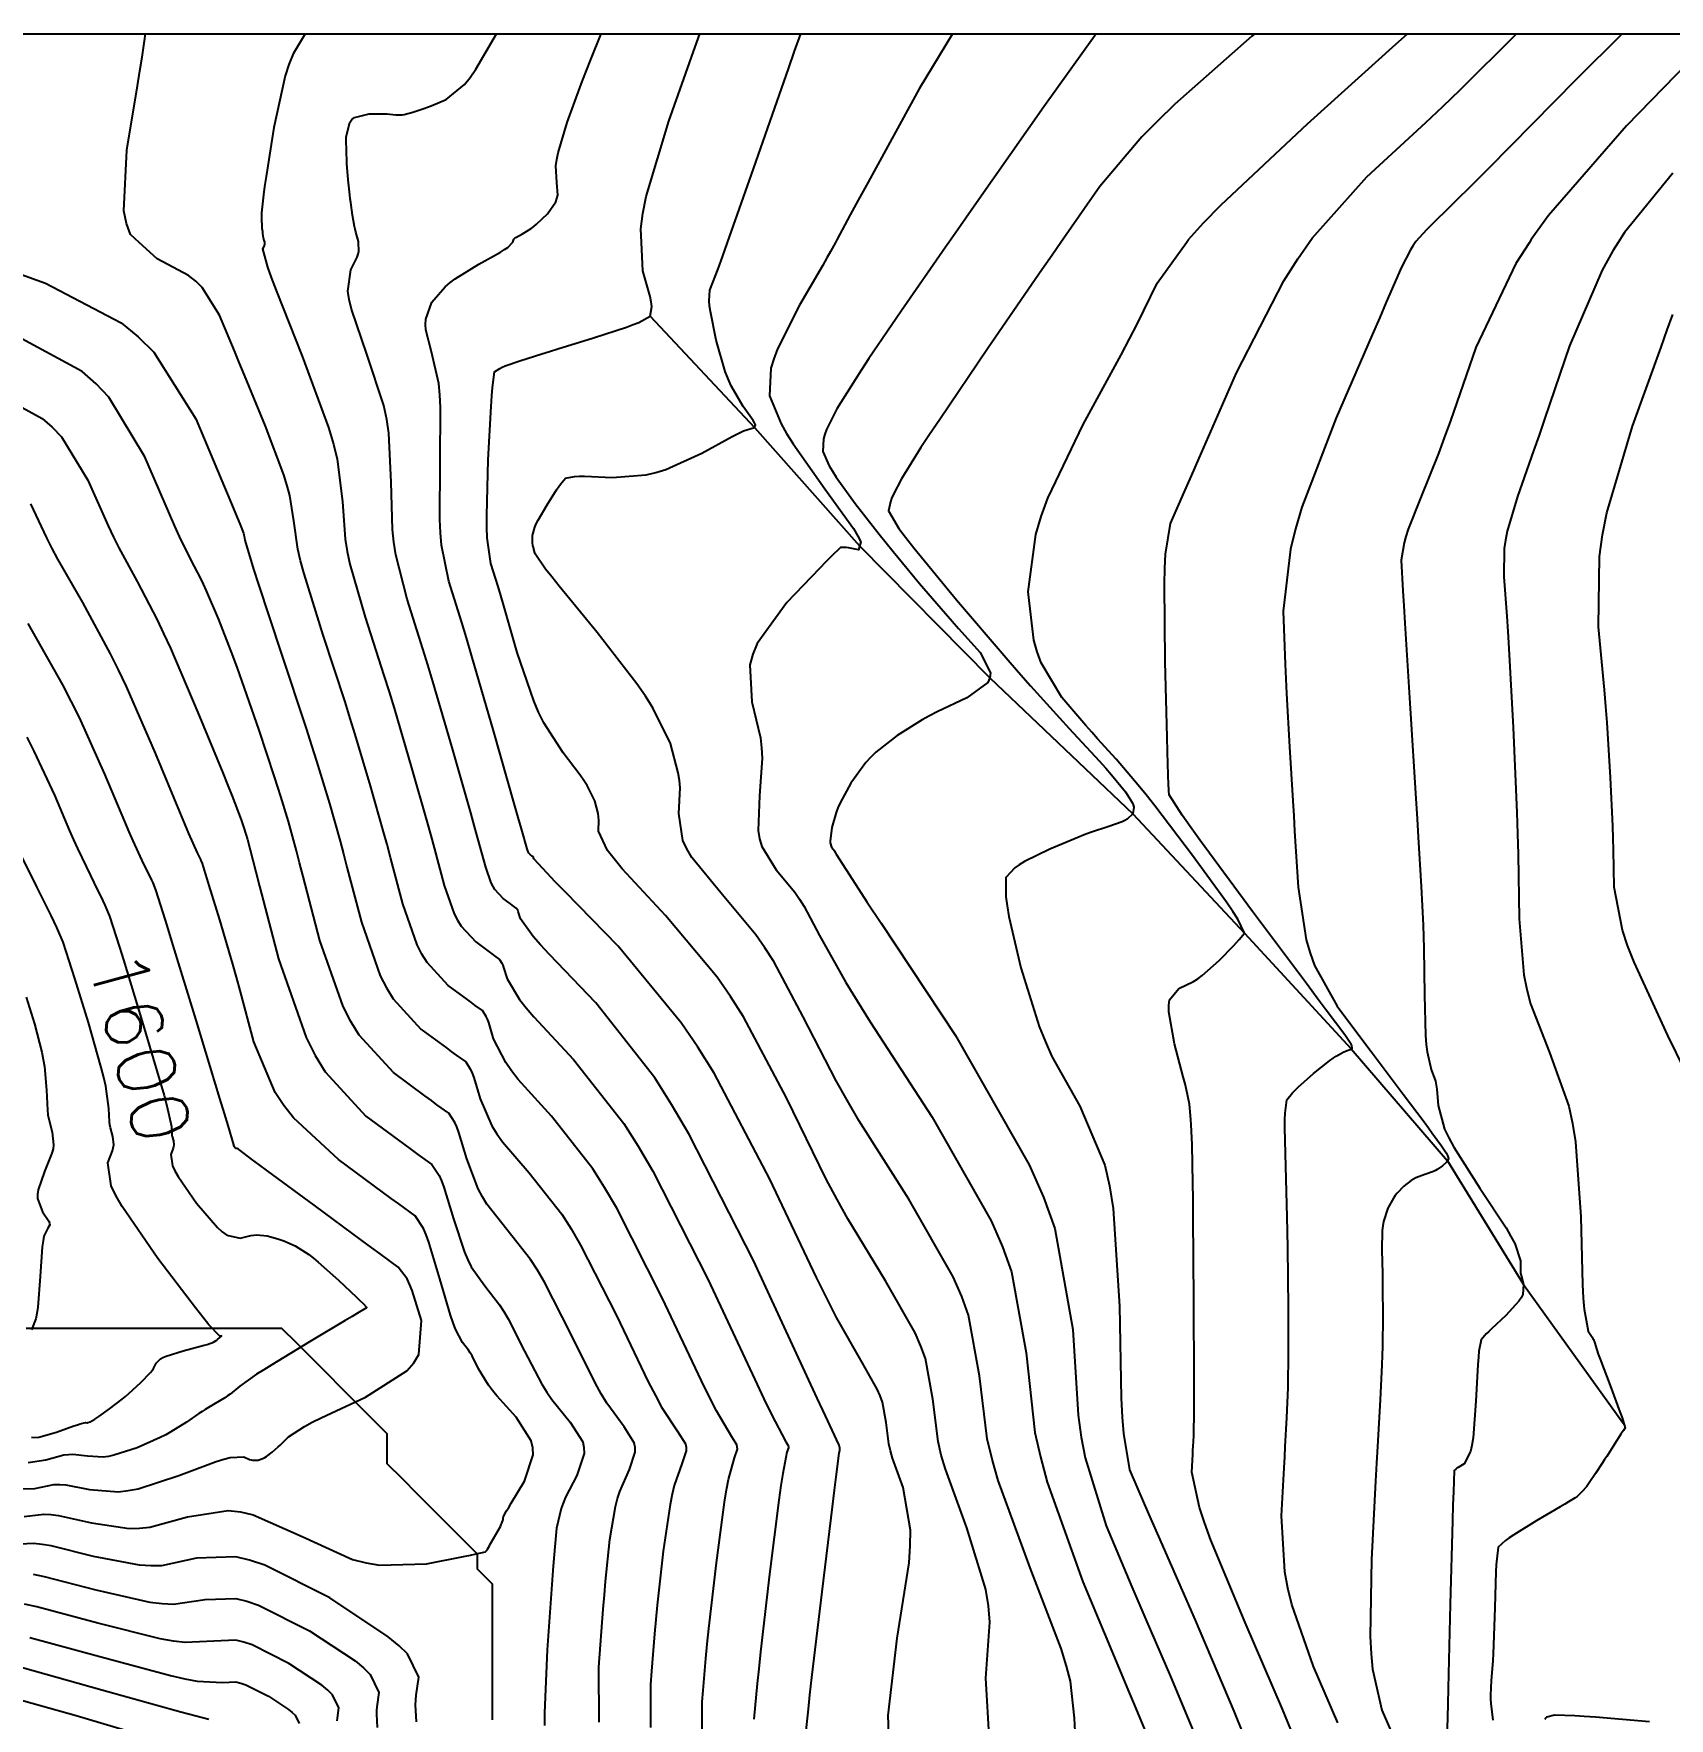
# Model space of a CAD drawing. Header units: metres. Extents: x 837117 to 838477, y 1189012 to 1191015.
# Drawn here: x 837686.6 to 837795.2, y 1190901.9 to 1191013.9 of the extents above; entities that cross this region are included whole.
import ezdxf

# ---------------------------------------------------------------- set-up
doc = ezdxf.new("R2010")
doc.units = ezdxf.units.M
doc.header["$LTSCALE"] = 0.3
doc.layers.add('COORD', color=7, linetype='Continuous', lineweight=20)
doc.layers.add('DRENAJE', color=5, linetype='Continuous', lineweight=25)
for name, color, linetype in [('COTAS 10', 1, 'Continuous'), ('COTAS INT', 252, 'Continuous'), ('MARCO IMP', 130, 'Continuous')]:
    doc.layers.add(name, color=color, linetype=linetype)
doc.styles.get("Standard").update_dxf_attribs({"font": 'simplex.shx'})

msp = doc.modelspace()

# ---------------------------------------------------------------- linework, layer by layer
at = {"layer": 'COORD'}
msp.add_lwpolyline([(837476.514, 1189013.872), (838476.514, 1189013.872), (838476.514, 1191013.872), (837476.514, 1191013.872)], close=True, dxfattribs=at)
at = {"layer": 'COTAS 10'}
for points, elevation in [([(837750.041, 1190900.442), (837749.803, 1190904.607), (837750.077, 1190908.336), (837749.978, 1190909.411), (837749.803, 1190910.504), (837748.537, 1190914.607), (837747.12, 1190918.485), (837746.849, 1190919.436), (837746.631, 1190920.334), (837746.282, 1190923.137), (837745.796, 1190925.839), (837745.492, 1190926.674), (837745.114, 1190927.546), (837743.137, 1190931.009), (837740.635, 1190935.128), (837739.926, 1190936.414), (837739.211, 1190937.762), (837736.568, 1190943.159), (837733.7, 1190948.552), (837732.842, 1190949.898), (837731.956, 1190951.182), (837728.527, 1190955.287), (837725.647, 1190958.392), (837725.107, 1190959.045), (837724.68, 1190959.607), (837724.067, 1190960.891), (837724.101, 1190961.624), (837724.082, 1190961.839), (837724.049, 1190962.059), (837723.827, 1190962.9), (837723.318, 1190963.921), (837723.105, 1190964.255), (837722.861, 1190964.611), (837721.719, 1190966.084), (837720.434, 1190968.092), (837720.1, 1190968.785), (837719.775, 1190969.538), (837718.681, 1190972.756), (837717.783, 1190975.86), (837717.583, 1190976.541), (837717.402, 1190977.145), (837716.923, 1190978.681), (837716.687, 1190980.365), (837716.659, 1190981.061), (837716.649, 1190981.857), (837716.747, 1190985.564), (837716.938, 1190989.109), (837716.986, 1190989.804), (837717.031, 1190990.374), (837717.175, 1190991.396), (837717.51, 1190991.637), (837717.674, 1190991.715), (837717.871, 1190991.798), (837718.841, 1190992.139), (837720.307, 1190992.599), (837720.816, 1190992.757), (837721.371, 1190992.929), (837723.744, 1190993.661), (837725.945, 1190994.38), (837726.389, 1190994.543), (837726.763, 1190994.691), (837727.517, 1190995.095), (837727.618, 1190995.744), (837727.579, 1190996.046), (837727.512, 1190996.4), (837727.028, 1190998.122), (837726.929, 1191000), (837726.881, 1191000.902), (837727.026, 1191001.925), (837727.252, 1191003.056), (837728.737, 1191008.055), (837730.501, 1191013.006), (837730.816, 1191013.872)], 1620), ([(837770.066, 1190901.207), (837769.513, 1190902.54), (837767.039, 1190908.299), (837764.761, 1190913.787), (837764.333, 1190914.949), (837763.992, 1190915.956), (837763.49, 1190918.299), (837763.552, 1190919.478), (837763.567, 1190919.75), (837763.581, 1190919.999), (837763.622, 1190920.7), (837763.644, 1190922.418), (837763.645, 1190923.307), (837763.645, 1190924.375), (837763.627, 1190929.724), (837763.591, 1190935.271), (837763.579, 1190936.464), (837763.567, 1190937.508), (837763.515, 1190940.037), (837763.453, 1190941.4), (837763.435, 1190941.708), (837763.416, 1190941.987), (837763.341, 1190942.743), (837763.139, 1190943.699), (837763.04, 1190944.103), (837762.923, 1190944.568), (837762.342, 1190946.752), (837761.958, 1190948.884), (837761.964, 1190949.316), (837762.019, 1190949.68), (837762.625, 1190950.425), (837763.597, 1190950.894), (837763.884, 1190951.084), (837764.178, 1190951.3), (837765.302, 1190952.299), (837766.274, 1190953.287), (837766.472, 1190953.496), (837766.64, 1190953.678), (837766.989, 1190954.105), (837766.551, 1190955.048), (837766.222, 1190955.555), (837765.803, 1190956.169), (837763.54, 1190959.274), (837761.029, 1190962.566), (837760.453, 1190963.297), (837759.929, 1190963.951), (837758.468, 1190965.661), (837757.232, 1190967.021), (837756.851, 1190967.454), (837756.452, 1190967.911), (837754.866, 1190969.765), (837753.489, 1190972.065), (837753.221, 1190972.804), (837753.001, 1190973.586), (837752.618, 1190976.779), (837753.14, 1190980.603), (837753.491, 1190981.783), (837753.932, 1190983.016), (837756.269, 1190987.908), (837758.8, 1190992.534), (837759.363, 1190993.599), (837759.866, 1190994.57), (837761.183, 1190997.297), (837763.131, 1191000), (837763.281, 1191000.208), (837764.275, 1191001.295), (837765.449, 1191002.504), (837771.183, 1191007.884), (837777.056, 1191013.173), (837777.821, 1191013.872)], 1630), ([(837682.712, 1190998.964), (837687.335, 1190997.303), (837692.364, 1190994.667), (837693.503, 1190993.735), (837694.532, 1190992.714), (837697.335, 1190988.293), (837699.059, 1190984.164), (837699.408, 1190983.328), (837699.701, 1190982.624), (837700.297, 1190981.188), (837700.483, 1190980.695), (837700.518, 1190980.585), (837700.545, 1190980.487), (837700.584, 1190980.231), (837700.949, 1190978.968), (837701.183, 1190978.236), (837701.473, 1190977.339), (837703.001, 1190972.715), (837704.65, 1190967.71), (837705.017, 1190966.572), (837705.345, 1190965.542), (837706.207, 1190962.715), (837706.902, 1190960.213), (837707.125, 1190959.387), (837707.361, 1190958.503), (837708.324, 1190954.832), (837709.568, 1190951.282), (837709.981, 1190950.475), (837710.424, 1190949.744), (837712.27, 1190947.738), (837713.969, 1190946.485), (837714.318, 1190946.229), (837714.615, 1190946.011), (837715.251, 1190945.554), (837715.578, 1190945.056), (837715.68, 1190944.813), (837715.788, 1190944.525), (837716.218, 1190943.105), (837716.999, 1190941.308), (837717.327, 1190940.781), (837717.705, 1190940.242), (837719.473, 1190938.191), (837721.63, 1190935.439), (837722.253, 1190934.458), (837722.886, 1190933.383), (837725.266, 1190928.706), (837727.383, 1190924.299), (837727.852, 1190923.392), (837728.27, 1190922.621), (837729.352, 1190920.972), (837729.849, 1190920.184), (837729.897, 1190919.956), (837729.907, 1190919.724), (837729.619, 1190918.852), (837729.098, 1190917.415), (837728.961, 1190916.827), (837728.827, 1190916.156), (837728.37, 1190913.047), (837727.976, 1190909.47), (837727.882, 1190908.505), (837727.795, 1190907.55), (837727.604, 1190905.082), (837727.535, 1190904.194), (837727.541, 1190901.321)], 1610), ([(837797.365, 1190942.701), (837795.121, 1190947.311), (837792.876, 1190952.176), (837792.447, 1190953.295), (837792.101, 1190954.315), (837791.546, 1190957.174), (837791.504, 1190959.636), (837791.481, 1190960.406), (837791.454, 1190961.215), (837791.314, 1190964.452), (837791.087, 1190968.106), (837791.005, 1190969.178), (837790.913, 1190970.275), (837790.511, 1190974.452), (837790.578, 1190979.143), (837790.782, 1190980.564), (837791.067, 1190982.038), (837792.767, 1190987.804), (837794.67, 1190993.055), (837795.083, 1190994.206), (837795.447, 1190995.224)], 1640), ([(837686.091, 1190967.132), (837686.571, 1190966.203), (837687.928, 1190963.287), (837688.94, 1190960.902), (837689.202, 1190960.309), (837689.458, 1190959.744), (837690.317, 1190957.947), (837690.797, 1190956.976), (837691.005, 1190956.555), (837691.153, 1190956.246), (837691.282, 1190955.97), (837691.591, 1190955.247), (837692.038, 1190953.865), (837692.253, 1190953.173), (837692.509, 1190952.347), (837693.763, 1190948.246), (837694.982, 1190944.146), (837695.215, 1190943.321), (837695.402, 1190942.63), (837695.702, 1190941.252), (837695.725, 1190940.801), (837695.738, 1190940.695), (837695.753, 1190940.595), (837695.832, 1190940.302), (837695.865, 1190940.018), (837695.851, 1190939.925), (837695.828, 1190939.825), (837695.661, 1190939.413), (837695.78, 1190938.642), (837695.937, 1190938.316), (837696.148, 1190937.94), (837697.358, 1190936.179), (837698.754, 1190934.556), (837699.083, 1190934.268), (837699.386, 1190934.051), (837700.272, 1190933.848), (837700.986, 1190934.026), (837701.182, 1190934.047), (837701.375, 1190934.057), (837702.066, 1190933.994), (837702.767, 1190933.807), (837702.967, 1190933.739), (837703.17, 1190933.663), (837703.925, 1190933.329), (837704.837, 1190932.748), (837705.139, 1190932.517), (837705.462, 1190932.254), (837706.81, 1190931.051), (837708.002, 1190929.921), (837708.228, 1190929.704), (837708.409, 1190929.53), (837708.685, 1190929.247), (837708.669, 1190929.236), (837708.665, 1190929.232), (837708.662, 1190929.228), (837708.652, 1190929.211), (837708.068, 1190928.853), (837707.703, 1190928.634), (837707.248, 1190928.363), (837704.871, 1190926.953), (837702.366, 1190925.437), (837701.831, 1190925.1), (837701.364, 1190924.798), (837700.253, 1190924.004), (837699.598, 1190923.485), (837699.419, 1190923.357), (837699.242, 1190923.235), (837698.612, 1190922.851), (837697.941, 1190922.454), (837697.738, 1190922.323), (837697.528, 1190922.184), (837696.705, 1190921.61), (837695.672, 1190920.967), (837695.328, 1190920.785), (837694.96, 1190920.601), (837693.422, 1190919.922), (837691.882, 1190919.416), (837691.512, 1190919.342), (837691.167, 1190919.296), (837690.122, 1190919.365), (837689.16, 1190919.477), (837688.866, 1190919.458), (837688.56, 1190919.417), (837687.357, 1190919.087), (837686.194, 1190918.906)], 1600), ([(837706.719, 1190901.772), (837706.732, 1190901.953), (837706.834, 1190902.627), (837706.412, 1190903.5), (837706.095, 1190903.807), (837705.692, 1190904.143), (837703.509, 1190905.593), (837701.071, 1190906.815), (837700.506, 1190907.008), (837699.988, 1190907.137), (837698.513, 1190907.077), (837696.623, 1190906.97), (837695.844, 1190907.071), (837694.953, 1190907.228), (837690.809, 1190908.262), (837686.765, 1190909.343), (837685.937, 1190909.528)], 1610), ([(837786.937, 1190901.88), (837787.001, 1190901.97), (837787.087, 1190902.043), (837787.58, 1190902.179), (837788.935, 1190902.131), (837789.565, 1190902.089), (837790.305, 1190902.035), (837793.897, 1190901.736)], 1640)]:
    msp.add_lwpolyline(points, dxfattribs=dict(at, elevation=elevation))
at = {"layer": 'COTAS INT'}
for points, elevation in [([(837730.969, 1190900.957), (837730.964, 1190903.041), (837731.028, 1190903.797), (837731.204, 1190905.906), (837731.3, 1190906.87), (837731.409, 1190907.909), (837731.907, 1190912.279), (837732.445, 1190916.299), (837732.579, 1190917.117), (837732.706, 1190917.808), (837733.108, 1190919.238), (837733.3, 1190919.817), (837733.293, 1190919.971), (837733.261, 1190920.122), (837732.931, 1190920.645), (837731.921, 1190922.371), (837731.46, 1190923.279), (837730.92, 1190924.375), (837728.316, 1190929.89), (837725.29, 1190935.837), (837724.484, 1190937.205), (837723.692, 1190938.453), (837720.949, 1190941.953), (837718.746, 1190944.391), (837718.296, 1190944.969), (837717.914, 1190945.505), (837717.11, 1190947.09), (837716.781, 1190948.174), (837716.699, 1190948.395), (837716.621, 1190948.58), (837716.371, 1190948.961), (837715.885, 1190949.311), (837715.658, 1190949.477), (837715.391, 1190949.673), (837714.093, 1190950.63), (837712.682, 1190952.163), (837712.344, 1190952.722), (837712.028, 1190953.338), (837711.078, 1190956.051), (837710.261, 1190959.137), (837710.03, 1190959.99), (837709.797, 1190960.841), (837708.935, 1190963.908), (837707.919, 1190967.304), (837707.588, 1190968.362), (837707.236, 1190969.472), (837705.786, 1190973.908), (837704.518, 1190977.977), (837704.281, 1190978.855), (837704.093, 1190979.626), (837703.826, 1190981.512), (837703.573, 1190983.195), (837703.393, 1190983.837), (837703.166, 1190984.556), (837701.949, 1190987.789), (837700.553, 1190991.192), (837700.213, 1190992.019), (837699.893, 1190992.795), (837698.903, 1190995.179), (837697.743, 1190997.002), (837697.316, 1190997.423), (837696.842, 1190997.809), (837694.749, 1190998.903), (837693.561, 1191000), (837692.983, 1191000.534), (837692.717, 1191001.258), (837692.547, 1191002.101), (837692.737, 1191006.131), (837693.448, 1191010.407), (837693.607, 1191011.405), (837693.75, 1191012.322), (837693.971, 1191013.872)], 1612), ([(837704.598, 1191013.872), (837703.782, 1191012.528), (837703.511, 1191011.834), (837703.258, 1191011.064), (837702.5, 1191007.647), (837701.989, 1191004.393), (837701.891, 1191003.726), (837701.813, 1191003.16), (837701.688, 1191001.96), (837701.692, 1191001.478), (837701.695, 1191001.366), (837701.699, 1191001.262), (837701.718, 1191000.96), (837701.743, 1191000.729), (837701.751, 1191000.669), (837701.758, 1191000.611), (837701.786, 1191000.418), (837701.817, 1191000.246), (837701.827, 1191000.202), (837701.837, 1191000.159), (837701.876, 1191000.016), (837701.877, 1191000), (837701.883, 1190999.868), (837701.873, 1190999.822), (837701.857, 1190999.773), (837701.758, 1190999.58), (837702.08, 1190998.36), (837702.331, 1190997.664), (837702.652, 1190996.814), (837704.394, 1190992.45), (837706.142, 1190987.699), (837706.466, 1190986.605), (837706.722, 1190985.605), (837707.069, 1190982.794), (837707.236, 1190980.283), (837707.378, 1190979.474), (837707.562, 1190978.615), (837708.57, 1190975.101), (837709.822, 1190971.234), (837710.16, 1190970.152), (837710.493, 1190969.066), (837711.663, 1190965.101), (837712.692, 1190961.47), (837712.936, 1190960.593), (837713.162, 1190959.772), (837713.832, 1190957.27), (837714.489, 1190955.394), (837714.707, 1190954.968), (837714.941, 1190954.582), (837715.916, 1190953.522), (837716.814, 1190952.86), (837716.998, 1190952.725), (837717.155, 1190952.61), (837717.491, 1190952.368), (837717.664, 1190952.105), (837717.718, 1190951.977), (837717.775, 1190951.824), (837718.002, 1190951.075), (837718.829, 1190949.701), (837719.264, 1190949.156), (837719.788, 1190948.539), (837722.425, 1190945.714), (837725.755, 1190941.466), (837726.716, 1190939.952), (837727.694, 1190938.291), (837731.366, 1190931.074), (837734.457, 1190924.452), (837735.068, 1190923.167), (837735.572, 1190922.12), (837736.51, 1190920.319), (837736.673, 1190920.06), (837736.689, 1190919.986), (837736.692, 1190919.91), (837736.598, 1190919.624), (837736.313, 1190918.201), (837736.196, 1190917.407), (837736.063, 1190916.441), (837735.445, 1190911.51), (837734.842, 1190906.348), (837734.719, 1190905.236), (837734.614, 1190904.261), (837734.393, 1190901.887)], 1614), ([(837737.822, 1190900.733), (837738.016, 1190902.557), (837738.125, 1190903.504), (837738.258, 1190904.643), (837738.935, 1190910.354), (837739.616, 1190916), (837739.751, 1190917.098), (837739.861, 1190917.995), (837740.067, 1190919.555), (837740.104, 1190919.761), (837740.11, 1190919.805), (837740.113, 1190919.844), (837740.105, 1190919.933), (837740.088, 1190919.981), (837740.085, 1190919.993), (837740.082, 1190920.004), (837740.078, 1190920.039), (837740.072, 1190920.072), (837740.068, 1190920.082), (837740.063, 1190920.093), (837740.039, 1190920.136), (837739.151, 1190922.039), (837738.602, 1190923.222), (837737.921, 1190924.69), (837734.368, 1190932.363), (837730.08, 1190940.785), (837728.935, 1190942.725), (837727.81, 1190944.496), (837723.901, 1190949.475), (837720.83, 1190952.687), (837720.232, 1190953.343), (837719.744, 1190953.898), (837718.894, 1190955.059), (837718.768, 1190955.474), (837718.737, 1190955.558), (837718.707, 1190955.629), (837718.611, 1190955.775), (837718.425, 1190955.909), (837718.338, 1190955.973), (837718.236, 1190956.048), (837717.739, 1190956.414), (837717.199, 1190957.001), (837717.07, 1190957.214), (837716.949, 1190957.45), (837716.585, 1190958.489), (837716.062, 1190960.406), (837715.841, 1190961.196), (837715.586, 1190962.098), (837714.391, 1190966.295), (837713.067, 1190970.827), (837712.731, 1190971.942), (837712.409, 1190972.996), (837711.354, 1190976.295), (837710.606, 1190979.253), (837710.476, 1190980.092), (837710.38, 1190980.94), (837710.312, 1190984.075), (837710.155, 1190987.322), (837710.003, 1190988.241), (837709.803, 1190989.168), (837708.689, 1190992.588), (837707.66, 1190995.56), (837707.513, 1190996.205), (837707.427, 1190996.772), (837707.616, 1190998.178), (837708.049, 1190999.017), (837708.116, 1190999.227), (837708.16, 1190999.427), (837708.132, 1191000), (837708.129, 1191000.069), (837707.959, 1191000.688), (837707.916, 1191000.874), (837707.875, 1191001.066), (837707.739, 1191001.81), (837707.618, 1191002.649), (837707.586, 1191002.899), (837707.555, 1191003.158), (837707.446, 1191004.161), (837707.362, 1191005.242), (837707.346, 1191005.55), (837707.333, 1191005.863), (837707.313, 1191007.023), (837707.546, 1191007.979), (837707.693, 1191008.163), (837707.875, 1191008.311), (837708.829, 1191008.552), (837709.825, 1191008.548), (837710.033, 1191008.542), (837710.212, 1191008.534), (837710.615, 1191008.487), (837710.916, 1191008.475), (837711.03, 1191008.49), (837711.158, 1191008.512), (837711.732, 1191008.657), (837712.477, 1191008.903), (837712.712, 1191008.989), (837712.96, 1191009.083), (837713.963, 1191009.489), (837715.166, 1191010.495), (837715.541, 1191010.967), (837715.934, 1191011.523), (837717.295, 1191013.872)], 1616), ([(837743.368, 1190900.9), (837743.314, 1190902.129), (837743.909, 1190907.27), (837744.711, 1190912.268), (837744.787, 1190913.405), (837744.8, 1190914.436), (837744.321, 1190917.27), (837743.604, 1190919.233), (837743.467, 1190919.715), (837743.356, 1190920.169), (837743.18, 1190921.588), (837742.934, 1190922.955), (837742.78, 1190923.378), (837742.589, 1190923.819), (837741.588, 1190925.572), (837739.893, 1190928.583), (837739.264, 1190929.818), (837738.566, 1190931.226), (837735.468, 1190937.761), (837731.761, 1190944.799), (837730.679, 1190946.526), (837729.573, 1190948.155), (837725.378, 1190953.236), (837721.872, 1190956.835), (837721.201, 1190957.53), (837720.659, 1190958.094), (837719.786, 1190959.044), (837719.762, 1190959.124), (837719.755, 1190959.14), (837719.75, 1190959.154), (837719.731, 1190959.182), (837719.695, 1190959.208), (837719.678, 1190959.22), (837719.659, 1190959.235), (837719.562, 1190959.306), (837719.458, 1190959.419), (837719.433, 1190959.461), (837719.41, 1190959.507), (837719.339, 1190959.707), (837718.963, 1190961.04), (837718.746, 1190961.799), (837718.481, 1190962.727), (837717.12, 1190967.488), (837715.641, 1190972.589), (837715.303, 1190973.732), (837714.995, 1190974.758), (837714.139, 1190977.488), (837713.65, 1190979.891), (837713.574, 1190980.711), (837713.524, 1190981.598), (837713.555, 1190985.356), (837713.588, 1190989.039), (837713.539, 1190989.877), (837713.465, 1190990.637), (837712.985, 1190992.726), (837712.595, 1190994.193), (837712.577, 1190994.561), (837712.598, 1190994.912), (837713, 1190996.041), (837713.88, 1190997.047), (837714.203, 1190997.321), (837714.559, 1190997.593), (837716.132, 1190998.558), (837717.568, 1190999.36), (837717.839, 1190999.53), (837718.054, 1190999.676), (837718.361, 1191000), (837718.375, 1191000.015), (837718.451, 1191000.216), (837718.512, 1191000.276), (837718.591, 1191000.337), (837719.02, 1191000.573), (837719.604, 1191000.926), (837719.781, 1191001.062), (837719.964, 1191001.214), (837720.678, 1191001.9), (837721.233, 1191002.702), (837721.316, 1191002.926), (837721.368, 1191003.152), (837721.298, 1191003.977), (837721.239, 1191005.098), (837721.297, 1191005.51), (837721.388, 1191005.966), (837721.986, 1191007.98), (837722.926, 1191010.528), (837723.231, 1191011.32), (837723.557, 1191012.15), (837724.254, 1191013.872)], 1618), ([(837755.798, 1190900.187), (837755.697, 1190901.944), (837755.443, 1190904.404), (837755.169, 1190905.416), (837754.805, 1190906.572), (837752.753, 1190911.944), (837750.636, 1190917.736), (837750.231, 1190919.158), (837749.905, 1190920.5), (837749.383, 1190924.686), (837748.658, 1190928.722), (837748.204, 1190929.969), (837747.639, 1190931.272), (837744.686, 1190936.445), (837741.377, 1190941.672), (837740.589, 1190943.009), (837739.855, 1190944.299), (837737.668, 1190948.557), (837735.719, 1190952.221), (837735.136, 1190953.136), (837734.534, 1190954.008), (837732.204, 1190956.798), (837730.285, 1190959.131), (837729.942, 1190959.715), (837729.68, 1190960.273), (837729.418, 1190962.064), (837729.498, 1190963.76), (837729.452, 1190964.258), (837729.377, 1190964.769), (837728.863, 1190966.716), (837727.684, 1190969.08), (837727.191, 1190969.854), (837726.626, 1190970.679), (837723.98, 1190974.089), (837721.454, 1190977.17), (837720.964, 1190977.787), (837720.564, 1190978.302), (837719.875, 1190979.312), (837719.789, 1190979.607), (837719.77, 1190979.671), (837719.753, 1190979.729), (837719.708, 1190979.875), (837719.685, 1190980.035), (837719.683, 1190980.101), (837719.682, 1190980.177), (837719.691, 1190980.529), (837719.851, 1190981.095), (837719.945, 1190981.305), (837720.06, 1190981.539), (837720.656, 1190982.578), (837721.29, 1190983.572), (837721.43, 1190983.777), (837721.554, 1190983.952), (837721.872, 1190984.332), (837722.48, 1190984.452), (837722.788, 1190984.463), (837723.155, 1190984.465), (837724.985, 1190984.392), (837727.248, 1190984.556), (837727.89, 1190984.707), (837728.538, 1190984.905), (837730.932, 1190986), (837732.951, 1190987.11), (837733.362, 1190987.316), (837733.71, 1190987.479), (837734.432, 1190987.701), (837734.505, 1190987.877), (837734.443, 1190988.01), (837734.345, 1190988.18), (837733.696, 1190989.098), (837732.884, 1190990.477), (837732.684, 1190990.938), (837732.495, 1190991.433), (837731.902, 1190993.504), (837731.518, 1190995.41), (837731.46, 1190995.799), (837731.423, 1190996.13), (837731.465, 1190996.825), (837732.02, 1190998.248), (837732.306, 1190999.036), (837732.65, 1190999.996), (837732.651, 1191000), (837734.37, 1191004.887), (837736.25, 1191010.272), (837736.694, 1191011.543), (837737.105, 1191012.718), (837737.51, 1191013.872)], 1622), ([(837747.593, 1191013.872), (837745.382, 1191010.206), (837741.98, 1191004.002), (837741.325, 1191002.802), (837740.795, 1191001.828), (837739.919, 1191000.179), (837739.822, 1191000), (837739.497, 1190999.401), (837739.253, 1190998.975), (837738.955, 1190998.457), (837737.42, 1190995.828), (837735.964, 1190992.943), (837735.715, 1190992.265), (837735.533, 1190991.638), (837735.436, 1190989.808), (837736.207, 1190987.955), (837736.574, 1190987.314), (837737.006, 1190986.617), (837739.121, 1190983.64), (837741.013, 1190980.987), (837741.305, 1190980.495), (837741.496, 1190980.108), (837741.351, 1190979.587), (837740.68, 1190979.71), (837740.54, 1190979.729), (837740.42, 1190979.741), (837740.152, 1190979.731), (837739.523, 1190979.139), (837739.175, 1190978.785), (837738.752, 1190978.347), (837736.596, 1190976.078), (837734.627, 1190973.358), (837734.323, 1190972.636), (837734.122, 1190971.927), (837734.264, 1190969.482), (837734.841, 1190967.09), (837734.914, 1190966.415), (837734.95, 1190965.736), (837734.769, 1190963.236), (837734.681, 1190960.938), (837734.776, 1190960.386), (837734.922, 1190959.87), (837735.881, 1190958.308), (837737.112, 1190956.834), (837737.43, 1190956.374), (837737.738, 1190955.89), (837738.768, 1190953.954), (837740.5, 1190950.835), (837741.251, 1190949.605), (837742.119, 1190948.217), (837746.235, 1190941.882), (837750.165, 1190934.999), (837750.916, 1190933.265), (837751.52, 1190931.606), (837752.485, 1190926.235), (837753.07, 1190920.929), (837753.434, 1190919.31), (837753.886, 1190917.627), (837756.25, 1190911.006), (837758.679, 1190905.187), (837759.173, 1190904.008), (837759.588, 1190903.018), (837760.441, 1190901.006)], 1624), ([(837757.132, 1191013.872), (837753.657, 1191009.019), (837749.182, 1191002.64), (837748.118, 1191001.116), (837747.34, 1191000), (837747.129, 1190999.697), (837744.188, 1190995.447), (837742.044, 1190992.28), (837741.557, 1190991.544), (837741.117, 1190990.869), (837739.916, 1190988.941), (837739.224, 1190987.577), (837739.106, 1190987.257), (837739.019, 1190986.963), (837738.969, 1190986.111), (837739.397, 1190985.162), (837739.611, 1190984.808), (837739.867, 1190984.413), (837741.137, 1190982.653), (837742.729, 1190980.609), (837743.188, 1190980.036), (837743.655, 1190979.459), (837745.404, 1190977.346), (837747.118, 1190975.345), (837747.562, 1190974.838), (837747.993, 1190974.351), (837749.439, 1190972.763), (837750.129, 1190971.416), (837750.082, 1190971.082), (837749.933, 1190970.764), (837748.539, 1190969.753), (837746.573, 1190968.82), (837746.064, 1190968.551), (837745.57, 1190968.278), (837743.911, 1190967.253), (837742.491, 1190966.125), (837742.148, 1190965.787), (837741.825, 1190965.438), (837740.84, 1190964.082), (837740.131, 1190962.76), (837739.983, 1190962.432), (837739.856, 1190962.12), (837739.571, 1190961.129), (837739.479, 1190960.39), (837739.473, 1190960.237), (837739.476, 1190960.106), (837739.559, 1190959.819), (837739.691, 1190959.661), (837739.725, 1190959.611), (837739.758, 1190959.56), (837739.868, 1190959.352), (837741.145, 1190957.371), (837741.913, 1190956.201), (837742.861, 1190954.762), (837747.785, 1190947.318), (837752.69, 1190938.725), (837753.628, 1190936.56), (837754.382, 1190934.489), (837755.587, 1190927.785), (837755.936, 1190922.074), (837756.15, 1190920.629), (837756.416, 1190919.243), (837757.803, 1190914.73), (837759.505, 1190910.686), (837759.969, 1190909.595), (837760.431, 1190908.517), (837762.073, 1190904.73), (837763.69, 1190900.846)], 1626), ([(837767.668, 1191013.872), (837767.476, 1191013.714), (837762.367, 1191009.185), (837761.216, 1191008.07), (837760.179, 1191007.016), (837757.388, 1191003.714), (837755, 1191000.292), (837754.797, 1191000), (837754.217, 1190999.163), (837753.382, 1190997.955), (837749.928, 1190992.938), (837746.741, 1190988.249), (837746.073, 1190987.248), (837745.499, 1190986.377), (837744.203, 1190984.303), (837743.652, 1190983.227), (837743.548, 1190982.984), (837743.464, 1190982.764), (837743.336, 1190982.168), (837744.034, 1190980.994), (837744.471, 1190980.409), (837745.014, 1190979.712), (837747.857, 1190976.257), (837751.156, 1190972.398), (837751.986, 1190971.447), (837752.781, 1190970.547), (837755.352, 1190967.716), (837757.348, 1190965.55), (837757.78, 1190965.068), (837758.16, 1190964.638), (837759.097, 1190963.508), (837759.534, 1190962.796), (837759.599, 1190962.629), (837759.639, 1190962.475), (837759.579, 1190962.027), (837759.201, 1190961.678), (837759.04, 1190961.586), (837758.855, 1190961.497), (837757.986, 1190961.194), (837756.759, 1190960.787), (837756.35, 1190960.634), (837755.91, 1190960.462), (837754.067, 1190959.692), (837752.376, 1190958.862), (837752.031, 1190958.653), (837751.74, 1190958.451), (837751.136, 1190957.797), (837751.133, 1190956.513), (837751.221, 1190955.916), (837751.347, 1190955.213), (837752.123, 1190951.799), (837753.351, 1190947.897), (837753.761, 1190946.886), (837754.202, 1190945.906), (837756.051, 1190942.616), (837757.703, 1190938.698), (837758.019, 1190937.321), (837758.275, 1190935.818), (837758.689, 1190929.334), (837758.802, 1190923.218), (837758.867, 1190921.947), (837758.946, 1190920.859), (837759.356, 1190918.454), (837760.33, 1190916.185), (837760.765, 1190915.182), (837761.273, 1190914.016), (837763.706, 1190908.454), (837766.287, 1190902.411), (837766.887, 1190900.942)], 1628), ([(837773.186, 1190901.65), (837771.579, 1190905.392), (837770.127, 1190909.495), (837769.866, 1190910.589), (837769.666, 1190911.664), (837769.455, 1190915.392), (837769.624, 1190918.585), (837769.664, 1190919.323), (837769.702, 1190919.996), (837769.814, 1190921.898), (837769.885, 1190923.923), (837769.897, 1190924.675), (837769.906, 1190925.508), (837769.908, 1190929.209), (837769.869, 1190933.229), (837769.852, 1190934.265), (837769.832, 1190935.268), (837769.736, 1190938.609), (837769.677, 1190941.186), (837769.68, 1190941.706), (837769.691, 1190942.143), (837769.803, 1190943.025), (837770.178, 1190943.498), (837770.355, 1190943.677), (837770.565, 1190943.877), (837771.587, 1190944.776), (837772.644, 1190945.629), (837772.875, 1190945.8), (837773.08, 1190945.944), (837773.597, 1190946.229), (837773.89, 1190946.325), (837773.953, 1190946.35), (837774.009, 1190946.374), (837774.145, 1190946.453), (837774.122, 1190946.635), (837774.077, 1190946.724), (837774.015, 1190946.829), (837773.653, 1190947.346), (837772.428, 1190948.985), (837771.822, 1190949.797), (837771.101, 1190950.765), (837767.532, 1190955.555), (837764.052, 1190960.273), (837763.387, 1190961.196), (837762.851, 1190961.953), (837761.992, 1190963.3), (837761.976, 1190963.559), (837761.972, 1190963.63), (837761.967, 1190963.7), (837761.952, 1190963.951), (837761.907, 1190965.356), (837761.884, 1190966.154), (837761.856, 1190967.13), (837761.72, 1190972.133), (837761.675, 1190977.292), (837761.706, 1190978.367), (837761.755, 1190979.287), (837762.087, 1190981.333), (837763.034, 1190983.502), (837763.471, 1190984.5), (837763.983, 1190985.67), (837766.462, 1190991.333), (837769.599, 1190997.46), (837770.526, 1190998.922), (837771.279, 1191000), (837771.478, 1191000.284), (837775.128, 1191004.356), (837779.048, 1191007.965), (837780.171, 1191009.034), (837781.31, 1191010.134), (837785.069, 1191013.872)], 1632), ([(837792.078, 1191013.872), (837789.028, 1191010.829), (837783.2, 1191004.926), (837782.025, 1191003.743), (837781.041, 1191002.757), (837779.073, 1191000.829), (837778.378, 1191000.054), (837778.34, 1191000), (837778.197, 1190999.795), (837778.021, 1190999.517), (837777.424, 1190998.351), (837776.413, 1190996.032), (837775.975, 1190995.026), (837775.469, 1190993.863), (837773.073, 1190988.351), (837770.806, 1190982.403), (837770.382, 1190980.965), (837770.046, 1190979.618), (837769.565, 1190975.51), (837769.686, 1190971.987), (837769.728, 1190971.01), (837769.774, 1190970.032), (837769.973, 1190966.491), (837770.199, 1190962.904), (837770.261, 1190961.895), (837770.324, 1190960.881), (837770.551, 1190957.163), (837771.089, 1190953.664), (837771.347, 1190952.788), (837771.653, 1190951.951), (837773.153, 1190949.261), (837774.926, 1190946.885), (837775.405, 1190946.246), (837775.877, 1190945.615), (837777.539, 1190943.405), (837778.918, 1190941.567), (837779.213, 1190941.171), (837779.471, 1190940.823), (837780.086, 1190939.974), (837780.38, 1190939.521), (837780.435, 1190939.424), (837780.479, 1190939.338), (837780.542, 1190939.128), (837780.475, 1190938.974), (837780.437, 1190938.923), (837780.39, 1190938.868), (837780.154, 1190938.642), (837779.795, 1190938.404), (837779.673, 1190938.343), (837779.54, 1190938.283), (837778.974, 1190938.083), (837778.375, 1190937.849), (837778.22, 1190937.769), (837778.071, 1190937.681), (837777.574, 1190937.309), (837777.128, 1190936.828), (837777.012, 1190936.672), (837776.898, 1190936.507), (837776.511, 1190935.829), (837776.226, 1190934.951), (837776.176, 1190934.659), (837776.139, 1190934.346), (837776.109, 1190933.04), (837776.154, 1190931.495), (837776.163, 1190931.031), (837776.171, 1190930.552), (837776.189, 1190928.693), (837776.166, 1190926.642), (837776.149, 1190926.042), (837776.126, 1190925.428), (837776.005, 1190923.095), (837775.823, 1190919.994), (837775.761, 1190918.895), (837775.696, 1190917.693), (837775.42, 1190912.485), (837775.341, 1190907.372), (837775.399, 1190906.228), (837775.492, 1190905.203), (837776.119, 1190902.485), (837776.859, 1190900.761)], 1634), ([(837797.266, 1191012.768), (837792.365, 1191007.743), (837787.193, 1191001.795), (837786.047, 1191000.189), (837785.925, 1191000), (837785.025, 1190998.601), (837782.365, 1190993.014), (837780.675, 1190988.151), (837780.264, 1190987.021), (837779.878, 1190985.983), (837778.69, 1190983.014), (837777.87, 1190980.945), (837777.716, 1190980.475), (837777.593, 1190980.05), (837777.411, 1190978.886), (837777.515, 1190976.844), (837777.572, 1190975.865), (837777.642, 1190974.707), (837777.995, 1190969.032), (837778.373, 1190963.055), (837778.458, 1190961.707), (837778.534, 1190960.491), (837778.736, 1190957.21), (837778.857, 1190954.638), (837778.881, 1190953.871), (837778.902, 1190953.079), (837778.943, 1190950.019), (837779.023, 1190947.299), (837779.068, 1190946.722), (837779.122, 1190946.221), (837779.401, 1190945.047), (837779.679, 1190944.269), (837779.733, 1190944.017), (837779.777, 1190943.75), (837779.854, 1190942.657), (837780.288, 1190941.086), (837780.557, 1190940.518), (837780.891, 1190939.893), (837782.636, 1190937.155), (837784.366, 1190934.522), (837784.691, 1190933.964), (837784.95, 1190933.479), (837785.325, 1190932.342), (837785.319, 1190931.701), (837785.337, 1190931.529), (837785.363, 1190931.36), (837785.529, 1190930.766), (837785.483, 1190930.099), (837785.376, 1190929.882), (837785.229, 1190929.652), (837784.355, 1190928.706), (837783.409, 1190927.829), (837783.216, 1190927.643), (837783.053, 1190927.48), (837782.713, 1190927.094), (837782.571, 1190926.329), (837782.533, 1190925.928), (837782.496, 1190925.444), (837782.368, 1190923.012), (837782.173, 1190920.567), (837782.093, 1190920.075), (837782.003, 1190919.664), (837781.585, 1190918.85), (837781.186, 1190918.604), (837781.107, 1190918.552), (837781.042, 1190918.506), (837780.924, 1190918.398), (837780.867, 1190916.997), (837780.841, 1190916.136), (837780.811, 1190915.071), (837780.667, 1190909.515), (837780.525, 1190903.949), (837780.497, 1190902.876), (837780.473, 1190902.008), (837780.429, 1190900.564)], 1636), ([(837795.456, 1191004.608), (837792.237, 1191000.653), (837791.824, 1191000), (837791.467, 1190999.435), (837790.748, 1190998.164), (837788.587, 1190993.131), (837786.948, 1190988.324), (837786.558, 1190987.196), (837786.196, 1190986.156), (837785.122, 1190983.131), (837784.44, 1190980.818), (837784.326, 1190980.226), (837784.244, 1190979.656), (837784.217, 1190977.774), (837784.423, 1190975.18), (837784.488, 1190974.161), (837784.557, 1190973.012), (837784.833, 1190967.774), (837785.076, 1190962.121), (837785.124, 1190960.71), (837785.164, 1190959.365), (837785.238, 1190955.065), (837785.559, 1190951.351), (837785.756, 1190950.376), (837785.998, 1190949.424), (837787.261, 1190946.179), (837788.531, 1190942.621), (837788.778, 1190941.472), (837788.98, 1190940.251), (837789.332, 1190935.251), (837789.442, 1190930.764), (837789.491, 1190929.867), (837789.549, 1190929.119), (837789.826, 1190927.668), (837790.09, 1190927.266), (837790.139, 1190927.181), (837790.179, 1190927.107), (837790.236, 1190926.934), (837790.39, 1190926.43), (837790.491, 1190926.147), (837790.616, 1190925.803), (837791.279, 1190924.044), (837791.937, 1190922.299), (837792.06, 1190921.963), (837792.157, 1190921.692), (837792.292, 1190921.244), (837792.161, 1190921.057), (837792.09, 1190920.95), (837792.005, 1190920.819), (837791.571, 1190920.146), (837791.054, 1190919.343), (837790.917, 1190919.13), (837790.782, 1190918.921), (837790.313, 1190918.201), (837789.899, 1190917.592), (837789.798, 1190917.453), (837789.703, 1190917.327), (837789.409, 1190916.981), (837789.185, 1190916.761), (837789.134, 1190916.714), (837789.088, 1190916.674), (837788.96, 1190916.581), (837788.513, 1190916.319), (837788.265, 1190916.173), (837787.963, 1190915.994), (837786.423, 1190915.083), (837784.879, 1190914.13), (837784.574, 1190913.925), (837784.322, 1190913.746), (837783.856, 1190913.312), (837783.747, 1190912.535), (837783.72, 1190912.139), (837783.694, 1190911.665), (837783.613, 1190909.302), (837783.534, 1190906.81), (837783.51, 1190906.255), (837783.485, 1190905.758), (837783.385, 1190904.452), (837783.338, 1190903.488), (837783.345, 1190903.206), (837783.362, 1190902.918), (837783.496, 1190901.827)], 1638), ([(837724.114, 1190901.684), (837724.105, 1190905.348), (837724.386, 1190909.195), (837724.464, 1190910.139), (837724.543, 1190911.031), (837724.833, 1190913.815), (837725.21, 1190916.014), (837725.344, 1190916.537), (837725.491, 1190917.022), (837726.129, 1190918.466), (837726.514, 1190919.631), (837726.502, 1190919.941), (837726.437, 1190920.246), (837725.773, 1190921.299), (837724.618, 1190922.872), (837724.244, 1190923.505), (837723.847, 1190924.222), (837722.215, 1190927.523), (837720.482, 1190930.928), (837720.021, 1190931.712), (837719.567, 1190932.426), (837717.996, 1190934.43), (837716.663, 1190936.094), (837716.359, 1190936.594), (837716.084, 1190937.112), (837715.326, 1190939.121), (837714.794, 1190940.875), (837714.662, 1190941.231), (837714.535, 1190941.531), (837714.131, 1190942.147), (837713.345, 1190942.712), (837712.978, 1190942.981), (837712.547, 1190943.298), (837710.447, 1190944.846), (837708.165, 1190947.325), (837707.618, 1190948.229), (837707.108, 1190949.226), (837705.571, 1190953.614), (837704.461, 1190957.869), (837704.219, 1190958.784), (837704.007, 1190959.584), (837703.479, 1190961.521), (837702.971, 1190963.18), (837702.771, 1190963.804), (837702.547, 1190964.499), (837701.521, 1190967.607), (837700.388, 1190970.907), (837700.095, 1190971.724), (837699.811, 1190972.498), (837698.858, 1190974.944), (837698.034, 1190976.865), (837697.831, 1190977.308), (837697.639, 1190977.714), (837697.036, 1190978.858), (837696.238, 1190980.462), (837695.923, 1190981.156), (837695.568, 1190981.96), (837693.946, 1190985.768), (837691.544, 1190989.718), (837690.696, 1190990.612), (837689.77, 1190991.418), (837685.768, 1190993.606)], 1608), ([(837684.201, 1190989.909), (837687.115, 1190988.315), (837687.79, 1190987.728), (837688.407, 1190987.077), (837690.156, 1190984.201), (837691.493, 1190981.166), (837691.85, 1190980.416), (837692.201, 1190979.706), (837693.421, 1190977.465), (837694.76, 1190974.925), (837695.187, 1190974.026), (837695.637, 1190973.042), (837697.465, 1190968.778), (837699.112, 1190964.752), (837699.448, 1190963.917), (837699.733, 1190963.204), (837700.328, 1190961.641), (837700.549, 1190960.97), (837700.598, 1190960.82), (837700.641, 1190960.686), (837700.75, 1190960.328), (837701.112, 1190958.955), (837701.314, 1190958.181), (837701.56, 1190957.235), (837702.817, 1190952.395), (837704.647, 1190947.17), (837705.255, 1190945.982), (837705.907, 1190944.906), (837708.624, 1190941.954), (837711.124, 1190940.11), (837711.638, 1190939.733), (837712.075, 1190939.413), (837713.011, 1190938.74), (837713.492, 1190938.006), (837713.643, 1190937.649), (837713.801, 1190937.225), (837714.434, 1190935.136), (837715.168, 1190932.915), (837715.391, 1190932.407), (837715.621, 1190931.946), (837716.52, 1190930.669), (837717.505, 1190929.413), (837717.789, 1190928.965), (837718.078, 1190928.474), (837719.165, 1190926.339), (837720.31, 1190924.145), (837720.636, 1190923.617), (837720.967, 1190923.123), (837722.194, 1190921.626), (837723.025, 1190920.308), (837723.106, 1190919.927), (837723.122, 1190919.539), (837722.64, 1190918.08), (837721.883, 1190916.63), (837721.726, 1190916.246), (837721.592, 1190915.871), (837721.296, 1190914.583), (837721.111, 1190912.592), (837721.046, 1190911.773), (837720.976, 1190910.84), (837720.676, 1190906.502), (837720.484, 1190902.305), (837720.483, 1190901.46)], 1606), ([(837685.917, 1190915.35), (837687.23, 1190915.516), (837687.694, 1190915.486), (837688.202, 1190915.423), (837690.397, 1190914.924), (837692.884, 1190914.551), (837693.575, 1190914.568), (837694.268, 1190914.637), (837696.781, 1190915.321), (837699.48, 1190915.746), (837700.29, 1190915.651), (837701.127, 1190915.465), (837704.378, 1190914.025), (837707.731, 1190912.503), (837708.633, 1190912.265), (837709.524, 1190912.106), (837712.646, 1190912.195), (837715.102, 1190912.689), (837715.573, 1190912.785), (837715.954, 1190912.864), (837716.573, 1190913.002), (837716.61, 1190913.046), (837716.623, 1190913.065), (837716.637, 1190913.086), (837716.698, 1190913.189), (837716.826, 1190913.412), (837716.883, 1190913.509), (837716.948, 1190913.621), (837717.259, 1190914.156), (837717.558, 1190914.694), (837717.616, 1190914.808), (837717.663, 1190914.907), (837717.742, 1190915.14), (837717.75, 1190915.254), (837717.752, 1190915.279), (837717.754, 1190915.3), (837717.758, 1190915.351), (837717.974, 1190915.729), (837718.109, 1190915.956), (837718.276, 1190916.237), (837719.15, 1190917.695), (837719.729, 1190919.446), (837719.71, 1190919.912), (837719.613, 1190920.369), (837718.615, 1190921.953), (837717.316, 1190923.374), (837717.029, 1190923.73), (837716.773, 1190924.069), (837716.114, 1190925.155), (837715.675, 1190926.019), (837715.558, 1190926.218), (837715.442, 1190926.399), (837715.044, 1190926.908), (837714.579, 1190927.798), (837714.422, 1190928.22), (837714.253, 1190928.718), (837713.542, 1190931.152), (837712.807, 1190933.575), (837712.624, 1190934.067), (837712.449, 1190934.482), (837711.891, 1190935.332), (837710.806, 1190936.114), (837710.298, 1190936.485), (837709.702, 1190936.923), (837706.801, 1190939.062), (837703.819, 1190941.83), (837703.171, 1190942.663), (837702.599, 1190943.526), (837701.176, 1190946.886), (837700.269, 1190950.289), (837700.022, 1190951.18), (837699.778, 1190952.047), (837698.913, 1190954.992), (837698.219, 1190957.267), (837698.082, 1190957.713), (837697.969, 1190958.079), (837697.763, 1190958.735), (837697.68, 1190958.928), (837697.646, 1190959.001), (837697.607, 1190959.084), (837697.424, 1190959.454), (837696.867, 1190960.729), (837696.592, 1190961.382), (837696.265, 1190962.164), (837694.647, 1190966.072), (837692.712, 1190970.499), (837692.186, 1190971.609), (837691.663, 1190972.668), (837689.806, 1190976.072), (837688.164, 1190978.95), (837687.776, 1190979.676), (837687.418, 1190980.373), (837686.367, 1190982.633)], 1604), ([(837685.503, 1190917.183), (837686.637, 1190917.218), (837687.895, 1190917.466), (837688.28, 1190917.472), (837688.681, 1190917.45), (837690.26, 1190917.145), (837692.194, 1190916.992), (837692.819, 1190917.067), (837693.483, 1190917.192), (837696.203, 1190918.069), (837698.672, 1190918.995), (837699.177, 1190919.152), (837699.604, 1190919.265), (837700.504, 1190919.313), (837700.889, 1190919.138), (837700.993, 1190919.11), (837701.096, 1190919.092), (837701.455, 1190919.102), (837701.813, 1190919.223), (837701.915, 1190919.275), (837702.018, 1190919.334), (837702.401, 1190919.615), (837702.804, 1190919.975), (837702.92, 1190920.085), (837703.038, 1190920.199), (837703.478, 1190920.648), (837704.54, 1190921.341), (837705.049, 1190921.61), (837705.651, 1190921.912), (837708.605, 1190923.28), (837711.343, 1190925.023), (837711.809, 1190925.562), (837712.15, 1190926.125), (837712.327, 1190928.363), (837711.694, 1190930.368), (837711.524, 1190930.784), (837711.357, 1190931.141), (837710.771, 1190931.925), (837709.566, 1190932.792), (837709.008, 1190933.2), (837708.352, 1190933.681), (837705.176, 1190936.025), (837702.099, 1190938.301), (837701.508, 1190938.74), (837701.029, 1190939.096), (837700.237, 1190939.691), (837700.187, 1190939.736), (837700.165, 1190939.754), (837700.133, 1190939.774), (837700.107, 1190939.786), (837700.1, 1190939.788), (837700.094, 1190939.791), (837700.07, 1190939.797), (837700.047, 1190939.799), (837700.04, 1190939.799), (837700.033, 1190939.798), (837700.009, 1190939.792), (837699.979, 1190939.799), (837699.969, 1190939.806), (837699.958, 1190939.816), (837699.911, 1190939.871), (837699.87, 1190939.93), (837699.863, 1190939.943), (837699.857, 1190939.954), (837699.853, 1190939.98), (837699.859, 1190939.994), (837699.86, 1190939.997), (837699.86, 1190940.001), (837699.859, 1190940.01), (837699.856, 1190940.02), (837699.856, 1190940.023), (837699.855, 1190940.027), (837699.855, 1190940.042), (837699.469, 1190941.322), (837699.226, 1190942.123), (837698.924, 1190943.118), (837697.341, 1190948.323), (837695.735, 1190953.587), (837695.418, 1190954.619), (837695.157, 1190955.467), (837694.677, 1190956.991), (837694.481, 1190957.449), (837694.4, 1190957.624), (837694.306, 1190957.82), (837693.87, 1190958.701), (837693.162, 1190960.237), (837692.897, 1190960.845), (837692.602, 1190961.533), (837691.287, 1190964.68), (837689.587, 1190968.443), (837689.049, 1190969.519), (837688.482, 1190970.611), (837686.191, 1190974.68)], 1602), ([(837686.409, 1190920.617), (837686.63, 1190920.608), (837686.885, 1190920.63), (837688.077, 1190920.955), (837689.225, 1190921.368), (837689.452, 1190921.444), (837689.639, 1190921.504), (837689.985, 1190921.586), (837690.089, 1190921.579), (837690.123, 1190921.583), (837690.159, 1190921.591), (837690.312, 1190921.641), (837690.612, 1190921.815), (837690.741, 1190921.9), (837690.89, 1190922.002), (837691.597, 1190922.504), (837692.425, 1190923.14), (837692.65, 1190923.327), (837692.874, 1190923.518), (837693.669, 1190924.247), (837694.302, 1190924.907), (837694.423, 1190925.056), (837694.522, 1190925.189), (837694.685, 1190925.549), (837694.967, 1190925.831), (837695.141, 1190925.916), (837695.357, 1190926.004), (837696.483, 1190926.349), (837697.642, 1190926.661), (837697.878, 1190926.729), (837698.078, 1190926.789), (837698.495, 1190926.939), (837698.67, 1190927.045), (837698.717, 1190927.076), (837698.764, 1190927.109), (837698.927, 1190927.237), (837699.024, 1190927.334), (837699.029, 1190927.348), (837699.024, 1190927.356), (837698.927, 1190927.337), (837698.197, 1190928.092), (837697.794, 1190928.589), (837697.303, 1190929.209), (837694.804, 1190932.487), (837692.426, 1190935.95), (837692.011, 1190936.688), (837691.702, 1190937.329), (837691.468, 1190938.847), (837691.797, 1190939.657), (837691.843, 1190939.852), (837691.87, 1190940.035), (837691.806, 1190940.594), (837691.65, 1190941.171), (837691.62, 1190941.366), (837691.595, 1190941.576), (837691.55, 1190942.462), (837691.335, 1190943.937), (837691.203, 1190944.518), (837691.039, 1190945.174), (837690.185, 1190948.169), (837689.282, 1190951.107), (837689.088, 1190951.727), (837688.918, 1190952.263), (837688.505, 1190953.503), (837688.082, 1190954.491), (837687.906, 1190954.869), (837687.705, 1190955.291), (837686.764, 1190957.194), (837685.753, 1190959.252)], 1598), ([(837686.056, 1190949.867), (837686.607, 1190948.092), (837687.097, 1190946.203), (837687.192, 1190945.716), (837687.268, 1190945.244), (837687.398, 1190943.672), (837687.465, 1190942.35), (837687.502, 1190942.037), (837687.547, 1190941.746), (837687.779, 1190940.885), (837687.875, 1190940.053), (837687.835, 1190939.78), (837687.766, 1190939.488), (837687.275, 1190938.28), (837686.842, 1190937.06), (837686.809, 1190936.761), (837686.814, 1190936.479), (837687.146, 1190935.599), (837687.552, 1190934.963), (837687.603, 1190934.835), (837687.628, 1190934.727), (837687.497, 1190934.513), (837687.231, 1190933.97), (837687.171, 1190933.656), (837687.117, 1190933.27), (837686.972, 1190931.287), (837686.82, 1190929.255), (837686.762, 1190928.839), (837686.697, 1190928.487), (837686.403, 1190927.744)], 1596), ([(837711.98, 1190901.711), (837711.926, 1190902.829), (837711.938, 1190903.148), (837711.961, 1190903.47), (837712.143, 1190904.667), (837711.393, 1190906.218), (837710.83, 1190906.764), (837710.112, 1190907.36), (837706.235, 1190909.936), (837701.903, 1190912.108), (837700.898, 1190912.451), (837699.978, 1190912.68), (837697.358, 1190912.573), (837695.053, 1190912.081), (837694.331, 1190912.069), (837693.573, 1190912.11), (837690.534, 1190912.703), (837687.723, 1190913.397), (837687.108, 1190913.5), (837686.565, 1190913.565), (837685.196, 1190913.481)], 1606), ([(837686.523, 1190911.514), (837687.244, 1190911.37), (837690.671, 1190910.483), (837694.263, 1190909.669), (837695.087, 1190909.57), (837695.838, 1190909.526), (837697.936, 1190909.825), (837699.983, 1190909.909), (837700.702, 1190909.729), (837701.487, 1190909.462), (837704.872, 1190907.764), (837707.902, 1190905.752), (837708.463, 1190905.285), (837708.903, 1190904.859), (837709.488, 1190903.647), (837709.347, 1190902.712), (837709.329, 1190902.46), (837709.319, 1190902.211), (837709.362, 1190901.337)], 1608), ([(837686.286, 1190907.316), (837690.946, 1190906.042), (837695.642, 1190904.787), (837696.6, 1190904.572), (837697.408, 1190904.415), (837699.091, 1190904.328), (837699.992, 1190904.365), (837700.309, 1190904.286), (837700.655, 1190904.168), (837702.147, 1190903.421), (837703.481, 1190902.534), (837703.728, 1190902.329), (837703.922, 1190902.141), (837704.18, 1190901.607)], 1612), ([(837698.193, 1190901.86), (837697.356, 1190902.073), (837696.332, 1190902.345), (837691.083, 1190903.821), (837685.806, 1190905.289)], 1614), ([(837684.641, 1190903.459), (837689.365, 1190902.135), (837694.282, 1190900.675)], 1616)]:
    msp.add_lwpolyline(points, dxfattribs=dict(at, elevation=elevation))
at = {"layer": 'DRENAJE'}
for p, q in [((837727.517, 1190995.095), (837734.432, 1190987.701)), ((837734.432, 1190987.701), (837741.424, 1190979.847)), ((837741.424, 1190979.847), (837750.082, 1190971.082)), ((837750.082, 1190971.082), (837759.579, 1190962.027)), ((837759.579, 1190962.027), (837766.989, 1190954.105)), ((837766.989, 1190954.105), (837774.077, 1190946.414)), ((837774.077, 1190946.414), (837780.475, 1190938.974)), ((837780.475, 1190938.974), (837785.529, 1190930.766)), ((837785.529, 1190930.766), (837792.225, 1190921.468))]:
    msp.add_line(p, q, dxfattribs=at)
for points in [[(837704.047, 1190926.84, 0), (837703.047, 1190927.84, 0), (837686.053, 1190927.84, 0)], [(837717.042, 1190901.848, 0), (837717.042, 1190910.845, 0), (837716.042, 1190911.845, 0), (837716.042, 1190912.845, 0), (837715.043, 1190913.844, 0), (837714.043, 1190914.844, 0), (837713.043, 1190915.844, 0), (837712.044, 1190916.843, 0), (837711.044, 1190917.843, 0), (837710.045, 1190918.843, 0), (837710.045, 1190920.842, 0), (837709.045, 1190921.842, 0), (837708.045, 1190922.841, 0), (837707.046, 1190923.841, 0), (837706.046, 1190924.841, 0), (837705.046, 1190925.84, 0), (837704.047, 1190926.84, 0)]]:
    msp.add_polyline3d(points, dxfattribs=at)
at = {"layer": 'MARCO IMP'}
msp.add_lwpolyline([(837116.514, 1189053.872), (837116.514, 1191013.872), (838476.514, 1191013.872), (838476.514, 1189053.872), (837116.514, 1189053.872)], dxfattribs=at)

# ---------------------------------------------------------------- texts
at = {"layer": 'COTAS 10', "insert": (837690.078, 1190952.376, 1600), "char_height": 3.8, "attachment_point": 7, "rotation": 285.2151}
msp.add_mtext('1600', dxfattribs=at)

doc.saveas('drawing.dxf')
